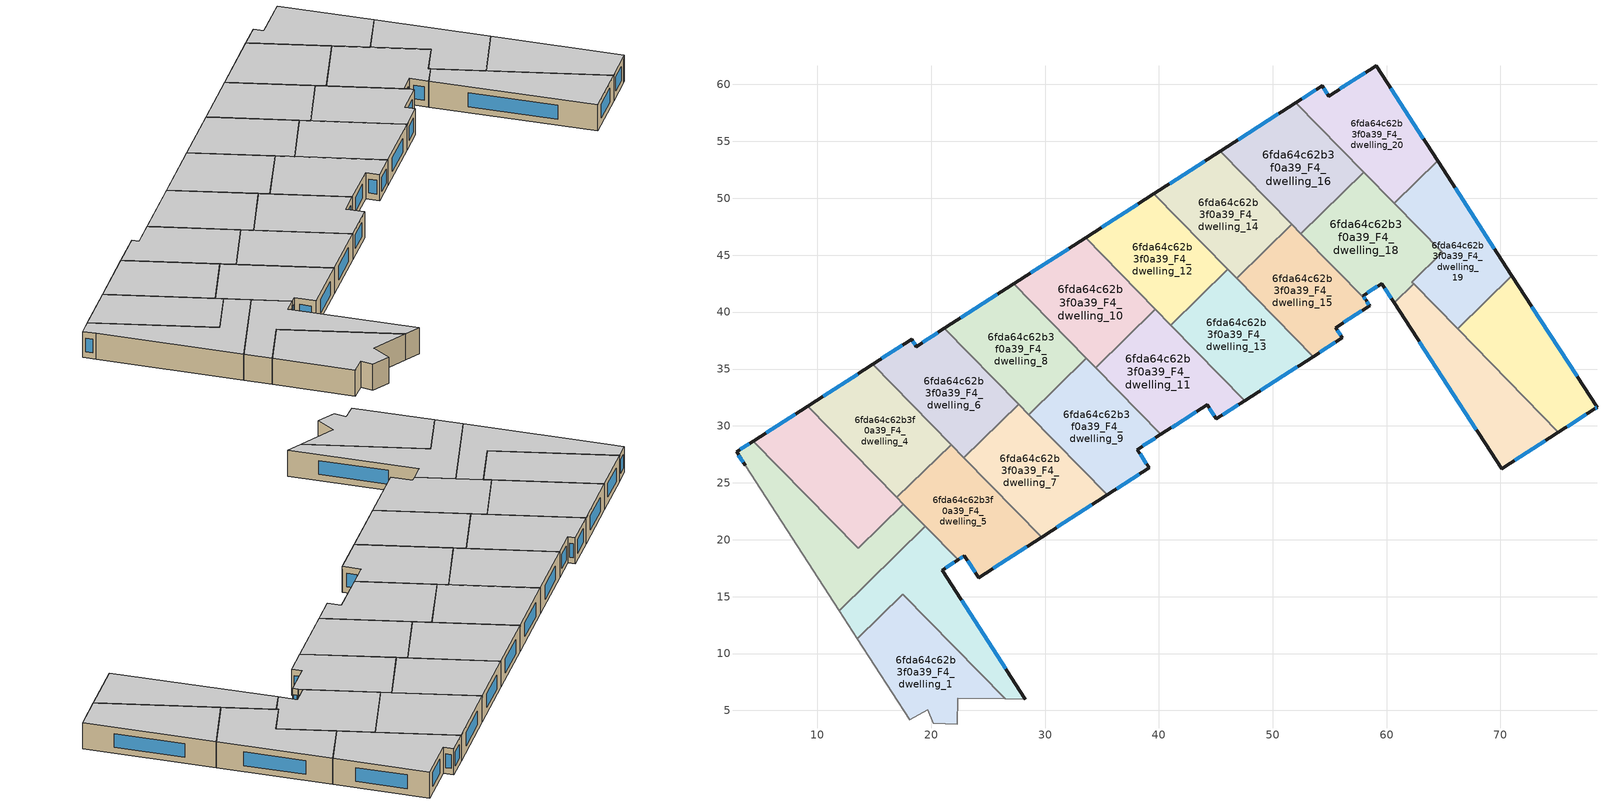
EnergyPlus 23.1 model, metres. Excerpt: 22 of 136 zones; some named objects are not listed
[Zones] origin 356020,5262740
6fda64c62b3f0a39_F4_dwelling_0
 floor to 6fda64c62b3f0a39_F3_dwelling_0 (EU_floor_Construction): 17.55,23.14 19.48,21.17 11.9,13.77 3.63,26.55 2.89,27.71 4.38,28.67 13.57,19.25 z12
 wall outside (EU_wall_Construction): 4.38,28.67 2.89,27.71 3.63,26.55 z12:15
 wall to 6fda64c62b3f0a39_F4_dwelling_2 (EU_wall_Construction): 17.55,23.14 13.57,19.25 4.38,28.67 z12:15
 wall to 6fda64c62b3f0a39_F4_dwelling_3 (EU_wall_Construction): 11.9,13.77 19.48,21.17 z12:15
 wall adiabatic (EU_wall_Construction): 3.63,26.55 11.9,13.77 z12:15
 wall to 6fda64c62b3f0a39_F4_dwelling_5 (EU_wall_Construction): 19.48,21.17 17.55,23.14 z12:15
 window (EU_Window_Construction): 3.06,27.44 3.46,26.82 / 4.03,28.45 3.24,27.94 z12.7:14.3
 ceiling to 6fda64c62b3f0a39_F5_dwelling_0 (EU_floor_Construction): 19.48,21.17 17.55,23.14 13.57,19.25 4.38,28.67 2.89,27.71 3.63,26.55 11.9,13.77 z15
6fda64c62b3f0a39_F4_dwelling_1
 floor to 6fda64c62b3f0a39_F3_dwelling_1 (EU_floor_Construction): 17.51,15.22 26.51,6.01 22.31,6.05 22.27,3.79 20.19,3.86 19.7,5.07 18.12,4.17 13.5,11.3 z12
 wall adiabatic (EU_wall_Construction): 13.5,11.3 18.12,4.17 19.7,5.07 20.19,3.86 22.27,3.79 22.31,6.05 26.51,6.01 z12:15
 wall to 6fda64c62b3f0a39_F4_dwelling_3 (EU_wall_Construction): 26.51,6.01 17.51,15.22 13.5,11.3 z12:15
 ceiling to 6fda64c62b3f0a39_F5_dwelling_1 (EU_floor_Construction): 26.51,6.01 17.51,15.22 13.5,11.3 18.12,4.17 19.7,5.07 20.19,3.86 22.27,3.79 22.31,6.05 z15
6fda64c62b3f0a39_F4_dwelling_10
 floor to 6fda64c62b3f0a39_F3_dwelling_10 (EU_floor_Construction): 33.55,46.54 39.69,40.26 34.43,35.12 27.24,42.48 z12
 wall outside (EU_wall_Construction): 33.55,46.54 27.24,42.48 z12:15
 wall to 6fda64c62b3f0a39_F4_dwelling_11 (EU_wall_Construction): 34.43,35.12 39.69,40.26 z12:15
 wall to 6fda64c62b3f0a39_F4_dwelling_12 (EU_wall_Construction): 39.69,40.26 33.55,46.54 z12:15
 wall to 6fda64c62b3f0a39_F4_dwelling_8 (EU_wall_Construction): 27.24,42.48 33.63,35.94 z12:15
 wall to 6fda64c62b3f0a39_F4_dwelling_9 (EU_wall_Construction): 33.63,35.94 34.43,35.12 z12:15
 window (EU_Window_Construction): 32.07,45.59 28.73,43.44 z12.7:14.3
 ceiling to 6fda64c62b3f0a39_F5_dwelling_10 (EU_floor_Construction): 39.69,40.26 33.55,46.54 27.24,42.48 34.43,35.12 z15
6fda64c62b3f0a39_F4_dwelling_11
 floor to 6fda64c62b3f0a39_F3_dwelling_11 (EU_floor_Construction): 39.69,40.26 47.54,32.22 45.03,30.61 44.24,31.86 40.17,29.25 34.43,35.12 z12
 wall outside (EU_wall_Construction): 40.17,29.25 44.24,31.86 45.03,30.61 47.54,32.22 z12:15
 wall to 6fda64c62b3f0a39_F4_dwelling_9 (EU_wall_Construction): 34.43,35.12 40.17,29.25 z12:15
 wall to 6fda64c62b3f0a39_F4_dwelling_13 (EU_wall_Construction): 47.54,32.22 41.05,38.87 z12:15
 wall to 6fda64c62b3f0a39_F4_dwelling_12 (EU_wall_Construction): 41.05,38.87 39.69,40.26 z12:15
 window (EU_Window_Construction): 41.13,29.86 43.28,31.24 / 45.62,30.99 46.95,31.84 / 44.42,31.56 44.85,30.9 z12.7:14.3
 ceiling to 6fda64c62b3f0a39_F5_dwelling_11 (EU_floor_Construction): 45.03,30.61 47.54,32.22 39.69,40.26 34.43,35.12 40.17,29.25 44.24,31.86 z15
6fda64c62b3f0a39_F4_dwelling_12
 floor to 6fda64c62b3f0a39_F3_dwelling_12 (EU_floor_Construction): 39.57,50.4 46.05,43.76 41.05,38.87 33.55,46.54 z12
 wall outside (EU_wall_Construction): 39.57,50.4 33.55,46.54 z12:15
 wall to 6fda64c62b3f0a39_F4_dwelling_13 (EU_wall_Construction): 41.05,38.87 46.05,43.76 z12:15
 wall to 6fda64c62b3f0a39_F4_dwelling_14 (EU_wall_Construction): 46.05,43.76 39.57,50.4 z12:15
 window (EU_Window_Construction): 38.15,49.49 34.97,47.45 z12.7:14.3
 ceiling to 6fda64c62b3f0a39_F5_dwelling_12 (EU_floor_Construction): 46.05,43.76 39.57,50.4 33.55,46.54 41.05,38.87 z15
6fda64c62b3f0a39_F4_dwelling_13
 floor to 6fda64c62b3f0a39_F3_dwelling_13 (EU_floor_Construction): 46.05,43.76 53.55,36.08 47.54,32.22 41.05,38.87 z12
 wall outside (EU_wall_Construction): 47.54,32.22 53.55,36.08 z12:15
 wall to 6fda64c62b3f0a39_F4_dwelling_15 (EU_wall_Construction): 53.55,36.08 46.83,42.96 z12:15
 wall to 6fda64c62b3f0a39_F4_dwelling_14 (EU_wall_Construction): 46.83,42.96 46.05,43.76 z12:15
 window (EU_Window_Construction): 48.95,33.13 52.14,35.18 z12.7:14.3
 ceiling to 6fda64c62b3f0a39_F5_dwelling_13 (EU_floor_Construction): 53.55,36.08 46.05,43.76 41.05,38.87 47.54,32.22 z15
6fda64c62b3f0a39_F4_dwelling_14
 floor to 6fda64c62b3f0a39_F3_dwelling_14 (EU_floor_Construction): 45.39,54.15 51.68,47.7 46.83,42.96 39.57,50.4 z12
 wall outside (EU_wall_Construction): 45.39,54.15 39.57,50.4 z12:15
 wall to 6fda64c62b3f0a39_F4_dwelling_15 (EU_wall_Construction): 46.83,42.96 51.68,47.7 z12:15
 wall to 6fda64c62b3f0a39_F4_dwelling_16 (EU_wall_Construction): 51.68,47.7 45.39,54.15 z12:15
 window (EU_Window_Construction): 44.02,53.27 40.93,51.28 z12.7:14.3
 ceiling to 6fda64c62b3f0a39_F5_dwelling_14 (EU_floor_Construction): 51.68,47.7 45.39,54.15 39.57,50.4 46.83,42.96 z15
6fda64c62b3f0a39_F4_dwelling_15
 floor to 6fda64c62b3f0a39_F3_dwelling_15 (EU_floor_Construction): 58.2,41.03 58.5,40.56 55.53,38.64 56.11,37.74 53.55,36.08 46.83,42.96 51.68,47.7 z12
 wall outside (EU_wall_Construction): 53.55,36.08 56.11,37.74 55.53,38.64 58.5,40.56 58.2,41.03 z12:15
 wall to 6fda64c62b3f0a39_F4_dwelling_18 (EU_wall_Construction): 58.2,41.03 52.46,46.9 z12:15
 wall to 6fda64c62b3f0a39_F4_dwelling_16 (EU_wall_Construction): 52.46,46.9 51.68,47.7 z12:15
 window (EU_Window_Construction): 55.97,37.95 55.66,38.43 / 54.15,36.47 55.51,37.35 / 58.43,40.67 58.27,40.92 / 56.22,39.09 57.8,40.11 z12.7:14.3
 ceiling to 6fda64c62b3f0a39_F5_dwelling_15 (EU_floor_Construction): 56.11,37.74 55.53,38.64 58.5,40.56 58.2,41.03 51.68,47.7 46.83,42.96 53.55,36.08 z15
6fda64c62b3f0a39_F4_dwelling_16
 floor to 6fda64c62b3f0a39_F3_dwelling_16 (EU_floor_Construction): 52.03,58.41 58,52.3 52.47,46.9 45.39,54.15 z12
 wall outside (EU_wall_Construction): 52.03,58.41 45.39,54.15 z12:15
 wall to 6fda64c62b3f0a39_F4_dwelling_18 (EU_wall_Construction): 52.47,46.9 58,52.3 z12:15
 wall to 6fda64c62b3f0a39_F4_dwelling_20 (EU_wall_Construction): 58,52.3 52.03,58.41 z12:15
 window (EU_Window_Construction): 50.47,57.41 46.95,55.15 z12.7:14.3
 ceiling to 6fda64c62b3f0a39_F5_dwelling_16 (EU_floor_Construction): 58,52.3 52.03,58.41 45.39,54.15 52.47,46.9 z15
6fda64c62b3f0a39_F4_dwelling_17
 floor to 6fda64c62b3f0a39_F3_dwelling_17 (EU_floor_Construction): 62.37,42.49 75.1,29.46 70.1,26.25 60.67,40.83 z12
 wall outside (EU_wall_Construction): 60.67,40.83 70.1,26.25 75.1,29.46 z12:15
 wall to 6fda64c62b3f0a39_F4_dwelling_18 (EU_wall_Construction): 62.37,42.49 60.67,40.83 z12:15
 wall to 6fda64c62b3f0a39_F4_dwelling_21 (EU_wall_Construction): 75.1,29.46 66.24,38.53 z12:15
 wall to 6fda64c62b3f0a39_F4_dwelling_19 (EU_wall_Construction): 66.24,38.53 62.37,42.49 z12:15
 window (EU_Window_Construction): 62.89,37.4 67.89,29.67 / 71.28,27 73.93,28.71 z12.7:14.3
 ceiling to 6fda64c62b3f0a39_F5_dwelling_17 (EU_floor_Construction): 75.1,29.46 62.37,42.49 60.67,40.83 70.1,26.25 z15
6fda64c62b3f0a39_F4_dwelling_18
 floor to 6fda64c62b3f0a39_F3_dwelling_18 (EU_floor_Construction): 58,52.3 64.9,45.24 62.23,42.63 62.37,42.49 60.67,40.83 59.58,42.51 57.93,41.45 58.2,41.03 52.47,46.9 z12
 wall outside (EU_wall_Construction): 58.2,41.03 57.93,41.45 59.58,42.51 60.67,40.83 z12:15
 wall to 6fda64c62b3f0a39_F4_dwelling_19 (EU_wall_Construction): 62.37,42.49 62.23,42.63 64.9,45.24 60.68,49.56 z12:15
 wall to 6fda64c62b3f0a39_F4_dwelling_20 (EU_wall_Construction): 60.68,49.56 58,52.3 z12:15
 window (EU_Window_Construction): 59.84,42.11 60.42,41.22 / 58.32,41.7 59.2,42.26 / 58.14,41.13 57.99,41.35 z12.7:14.3
 ceiling to 6fda64c62b3f0a39_F5_dwelling_18 (EU_floor_Construction): 62.37,42.49 62.23,42.63 64.9,45.24 58,52.3 52.47,46.9 58.2,41.03 57.93,41.45 59.58,42.51 60.67,40.83 z15
6fda64c62b3f0a39_F4_dwelling_19
 floor to 6fda64c62b3f0a39_F3_dwelling_19 (EU_floor_Construction): 64.49,53.28 71.01,43.2 66.24,38.54 62.23,42.63 64.9,45.24 60.68,49.56 z12
 wall outside (EU_wall_Construction): 71.01,43.2 64.49,53.28 z12:15
 wall to 6fda64c62b3f0a39_F4_dwelling_20 (EU_wall_Construction): 64.49,53.28 60.68,49.56 z12:15
 wall to 6fda64c62b3f0a39_F4_dwelling_21 (EU_wall_Construction): 66.24,38.54 71.01,43.2 z12:15
 window (EU_Window_Construction): 69.48,45.57 66.02,50.91 z12.7:14.3
 ceiling to 6fda64c62b3f0a39_F5_dwelling_19 (EU_floor_Construction): 71.01,43.2 64.49,53.28 60.68,49.56 64.9,45.24 62.23,42.63 66.24,38.54 z15
6fda64c62b3f0a39_F4_dwelling_2
 floor to 6fda64c62b3f0a39_F3_dwelling_2 (EU_floor_Construction): 9.15,31.74 17.55,23.14 13.57,19.25 4.38,28.67 z12
 wall outside (EU_wall_Construction): 9.15,31.74 4.38,28.67 z12:15
 wall to 6fda64c62b3f0a39_F4_dwelling_4 (EU_wall_Construction): 16.99,23.72 9.15,31.74 z12:15
 wall to 6fda64c62b3f0a39_F4_dwelling_5 (EU_wall_Construction): 17.55,23.14 16.99,23.72 z12:15
 window (EU_Window_Construction): 8.03,31.02 5.5,29.39 z12.7:14.3
 ceiling to 6fda64c62b3f0a39_F5_dwelling_2 (EU_floor_Construction): 17.55,23.14 9.15,31.74 4.38,28.67 13.57,19.25 z15
6fda64c62b3f0a39_F4_dwelling_20
 floor to 6fda64c62b3f0a39_F3_dwelling_20 (EU_floor_Construction): 59.08,61.65 64.49,53.28 60.68,49.56 52.03,58.41 54.34,59.9 54.93,58.98 z12
 wall outside (EU_wall_Construction): 64.49,53.28 59.08,61.65 54.93,58.98 54.34,59.9 52.03,58.41 z12:15
 window (EU_Window_Construction): 54.79,59.2 54.48,59.68 / 58.11,61.02 55.9,59.61 / 63.22,55.25 60.35,59.68 / 53.8,59.55 52.57,58.76 z12.7:14.3
 ceiling to 6fda64c62b3f0a39_F5_dwelling_20 (EU_floor_Construction): 64.49,53.28 59.08,61.65 54.93,58.98 54.34,59.9 52.03,58.41 60.68,49.56 z15
6fda64c62b3f0a39_F4_dwelling_21
 floor to 6fda64c62b3f0a39_F3_dwelling_21 (EU_floor_Construction): 71.01,43.2 78.49,31.64 78.3,31.52 75.1,29.46 66.24,38.54 z12
 wall outside (EU_wall_Construction): 75.1,29.46 78.3,31.52 78.49,31.64 71.01,43.2 z12:15
 window (EU_Window_Construction): 76.73,34.35 72.77,40.48 / 78.34,31.54 78.44,31.61 / 75.85,29.94 77.55,31.03 z12.7:14.3
 ceiling to 6fda64c62b3f0a39_F5_dwelling_21 (EU_floor_Construction): 78.3,31.52 78.49,31.64 71.01,43.2 66.24,38.54 75.1,29.46 z15
6fda64c62b3f0a39_F4_dwelling_3
 floor to 6fda64c62b3f0a39_F3_dwelling_3 (EU_floor_Construction): 22.35,18.23 20.94,17.33 28.27,6 26.51,6.01 17.51,15.22 13.5,11.3 11.9,13.77 19.48,21.17 z12
 wall outside (EU_wall_Construction): 28.27,6 20.94,17.33 22.35,18.23 z12:15
 wall adiabatic (EU_wall_Construction): 11.9,13.77 13.5,11.3 / 26.51,6.01 28.27,6 z12:15
 wall to 6fda64c62b3f0a39_F4_dwelling_5 (EU_wall_Construction): 22.35,18.23 19.48,21.17 z12:15
 window (EU_Window_Construction): 21.27,17.54 22.02,18.02 / 26.55,8.66 22.66,14.67 z12.7:14.3
 ceiling to 6fda64c62b3f0a39_F5_dwelling_3 (EU_floor_Construction): 28.27,6 20.94,17.33 22.35,18.23 19.48,21.17 11.9,13.77 13.5,11.3 17.51,15.22 26.51,6.01 z15
6fda64c62b3f0a39_F4_dwelling_4
 floor to 6fda64c62b3f0a39_F3_dwelling_4 (EU_floor_Construction): 14.86,35.41 21.75,28.37 16.99,23.72 9.15,31.74 z12
 wall outside (EU_wall_Construction): 14.86,35.41 9.15,31.74 z12:15
 wall to 6fda64c62b3f0a39_F4_dwelling_5 (EU_wall_Construction): 16.99,23.72 21.75,28.37 z12:15
 wall to 6fda64c62b3f0a39_F4_dwelling_6 (EU_wall_Construction): 21.75,28.37 14.86,35.41 z12:15
 window (EU_Window_Construction): 13.52,34.55 10.49,32.6 z12.7:14.3
 ceiling to 6fda64c62b3f0a39_F5_dwelling_4 (EU_floor_Construction): 21.75,28.37 14.86,35.41 9.15,31.74 16.99,23.72 z15
6fda64c62b3f0a39_F4_dwelling_5
 floor to 6fda64c62b3f0a39_F3_dwelling_5 (EU_floor_Construction): 21.75,28.37 29.69,20.23 24.16,16.68 22.92,18.59 22.35,18.23 16.99,23.72 z12
 wall outside (EU_wall_Construction): 22.35,18.23 22.92,18.59 24.16,16.68 29.69,20.23 z12:15
 wall to 6fda64c62b3f0a39_F4_dwelling_7 (EU_wall_Construction): 29.69,20.23 22.87,27.22 z12:15
 wall to 6fda64c62b3f0a39_F4_dwelling_6 (EU_wall_Construction): 22.87,27.22 21.75,28.37 z12:15
 window (EU_Window_Construction): 23.21,18.14 23.87,17.13 / 22.48,18.31 22.78,18.51 / 25.46,17.52 28.39,19.4 z12.7:14.3
 ceiling to 6fda64c62b3f0a39_F5_dwelling_5 (EU_floor_Construction): 29.69,20.23 21.75,28.37 16.99,23.72 22.35,18.23 22.92,18.59 24.16,16.68 z15
6fda64c62b3f0a39_F4_dwelling_6
 floor to 6fda64c62b3f0a39_F3_dwelling_6 (EU_floor_Construction): 21.15,38.57 27.66,31.9 22.87,27.22 14.86,35.41 18.27,37.6 18.67,36.98 z12
 wall outside (EU_wall_Construction): 21.15,38.57 18.67,36.98 18.27,37.6 14.86,35.41 z12:15
 wall to 6fda64c62b3f0a39_F4_dwelling_7 (EU_wall_Construction): 22.87,27.22 27.66,31.9 z12:15
 wall to 6fda64c62b3f0a39_F4_dwelling_8 (EU_wall_Construction): 27.66,31.9 21.15,38.57 z12:15
 window (EU_Window_Construction): 17.47,37.09 15.66,35.93 / 18.58,37.12 18.36,37.45 / 20.57,38.19 19.26,37.35 z12.7:14.3
 ceiling to 6fda64c62b3f0a39_F5_dwelling_6 (EU_floor_Construction): 27.66,31.9 21.15,38.57 18.67,36.98 18.27,37.6 14.86,35.41 22.87,27.22 z15
6fda64c62b3f0a39_F4_dwelling_7
 floor to 6fda64c62b3f0a39_F3_dwelling_7 (EU_floor_Construction): 27.66,31.9 35.45,23.93 29.69,20.23 22.87,27.22 z12
 wall outside (EU_wall_Construction): 29.69,20.23 35.45,23.93 z12:15
 wall to 6fda64c62b3f0a39_F4_dwelling_9 (EU_wall_Construction): 35.45,23.93 28.56,30.98 z12:15
 wall to 6fda64c62b3f0a39_F4_dwelling_8 (EU_wall_Construction): 28.56,30.99 27.66,31.9 z12:15
 window (EU_Window_Construction): 31.04,21.1 34.09,23.06 z12.7:14.3
 ceiling to 6fda64c62b3f0a39_F5_dwelling_7 (EU_floor_Construction): 35.45,23.93 27.66,31.9 22.87,27.22 29.69,20.23 z15
6fda64c62b3f0a39_F4_dwelling_8
 floor to 6fda64c62b3f0a39_F3_dwelling_8 (EU_floor_Construction): 27.24,42.48 33.63,35.94 28.56,30.99 21.15,38.57 z12
 wall outside (EU_wall_Construction): 27.24,42.48 21.15,38.57 z12:15
 wall to 6fda64c62b3f0a39_F4_dwelling_9 (EU_wall_Construction): 28.56,30.99 33.63,35.94 z12:15
 window (EU_Window_Construction): 25.81,41.56 22.58,39.49 z12.7:14.3
 ceiling to 6fda64c62b3f0a39_F5_dwelling_8 (EU_floor_Construction): 33.63,35.94 27.24,42.48 21.15,38.57 28.56,30.99 z15
6fda64c62b3f0a39_F4_dwelling_9
 floor to 6fda64c62b3f0a39_F3_dwelling_9 (EU_floor_Construction): 33.63,35.94 40.17,29.25 38.11,27.93 39.15,26.31 35.45,23.93 28.56,30.99 z12
 wall outside (EU_wall_Construction): 35.45,23.93 39.15,26.31 38.11,27.93 40.17,29.25 z12:15
 window (EU_Window_Construction): 36.32,24.49 38.28,25.75 / 38.6,28.24 39.69,28.94 / 38.91,26.69 38.36,27.55 z12.7:14.3
 ceiling to 6fda64c62b3f0a39_F5_dwelling_9 (EU_floor_Construction): 39.15,26.31 38.11,27.93 40.17,29.25 33.63,35.94 28.56,30.99 35.45,23.93 z15
[Building]
EU S2 Campaign: North Axis=0; Terrain=City; Solar Distribution=FullExterior
[Site:Location]
Budapest.Ferenc.Liszt.Intl.AP: Latitude=47.437; Longitude=19.256; Time Zone=1; Elevation=185
[SizingPeriod:WeatherFileDays]
AnnualSizingPeriod: Begin Month=1; Begin Day of Month=1; End Month=12; End Day of Month=31; Day of Week for Start Day=Monday; Use Weather File Daylight Saving Period=No; Use Weather File Rain and Snow Indicators=No
[MATERIAL]
EU_InternalMass_Material: Roughness=MediumRough; Thickness=0.1; Conductivity=1; Density=1800; Specific Heat=900; Thermal Absorptance=0.9; Solar Absorptance=0.7; Visible Absorptance=0.7
[MATERIAL:NOMASS] Roughness=MediumRough; Thermal Absorptance=0.9; Solar Absorptance=0.7; Visible Absorptance=0.7
Name | Thermal Resistance
EU_wall_NoMass | 0.832559
EU_floor_NoMass | 0.872794
[WINDOWMATERIAL:SIMPLEGLAZINGSYSTEM]
EU_Window_SimpleGlazing: UFactor=2.79869; Solar Heat Gain Coefficient=0.75; Visible Transmittance=0.75
[CONSTRUCTION]
EU_wall_Construction: EU_wall_NoMass
EU_floor_Construction: EU_floor_NoMass
EU_Window_Construction: EU_Window_SimpleGlazing
EU_InternalMass_Construction: EU_InternalMass_Material
[ZONE] Type=1; Multiplier=1; Ceiling Height=autocalculate; Floor Area=autocalculate; Part of Total Floor Area=Yes
Name | Volume
6fda64c62b3f0a39_F4_dwelling_0; 6fda64c62b3f0a39_F4_dwelling_11 | 210.148
6fda64c62b3f0a39_F4_dwelling_1 | 210.144
6fda64c62b3f0a39_F4_dwelling_10; 6fda64c62b3f0a39_F4_dwelling_4 | 210.167
6fda64c62b3f0a39_F4_dwelling_12; 6fda64c62b3f0a39_F4_dwelling_7 | 210.133
6fda64c62b3f0a39_F4_dwelling_13 | 210.122
6fda64c62b3f0a39_F4_dwelling_14 | 197.47
6fda64c62b3f0a39_F4_dwelling_15 | 197.457
6fda64c62b3f0a39_F4_dwelling_16 | 216.48
6fda64c62b3f0a39_F4_dwelling_17 | 219.676
6fda64c62b3f0a39_F4_dwelling_18 | 219.637
6fda64c62b3f0a39_F4_dwelling_19 | 210.173
6fda64c62b3f0a39_F4_dwelling_2 | 210.112
6fda64c62b3f0a39_F4_dwelling_20 | 210.158
6fda64c62b3f0a39_F4_dwelling_21 | 210.152
6fda64c62b3f0a39_F4_dwelling_3 | 210.153
6fda64c62b3f0a39_F4_dwelling_5 | 210.151
6fda64c62b3f0a39_F4_dwelling_6; 6fda64c62b3f0a39_F4_dwelling_8 | 210.141
6fda64c62b3f0a39_F4_dwelling_9 | 210.126
[INTERNALMASS] Construction=EU_InternalMass_Construction
Name | Zone or ZoneList | Surface Area
6fda64c62b3f0a39_F4_dwelling_0_EU_InternalMass | 6fda64c62b3f0a39_F4_dwelling_0 | 70.0491
6fda64c62b3f0a39_F4_dwelling_1_EU_InternalMass | 6fda64c62b3f0a39_F4_dwelling_1 | 70.0477
6fda64c62b3f0a39_F4_dwelling_2_EU_InternalMass | 6fda64c62b3f0a39_F4_dwelling_2 | 70.0363
6fda64c62b3f0a39_F4_dwelling_3_EU_InternalMass | 6fda64c62b3f0a39_F4_dwelling_3 | 70.0534
6fda64c62b3f0a39_F4_dwelling_4_EU_InternalMass | 6fda64c62b3f0a39_F4_dwelling_4 | 70.0542
6fda64c62b3f0a39_F4_dwelling_5_EU_InternalMass | 6fda64c62b3f0a39_F4_dwelling_5 | 70.0494
6fda64c62b3f0a39_F4_dwelling_6_EU_InternalMass | 6fda64c62b3f0a39_F4_dwelling_6 | 70.0471
6fda64c62b3f0a39_F4_dwelling_7_EU_InternalMass | 6fda64c62b3f0a39_F4_dwelling_7 | 70.0452
6fda64c62b3f0a39_F4_dwelling_8_EU_InternalMass | 6fda64c62b3f0a39_F4_dwelling_8 | 70.0474
6fda64c62b3f0a39_F4_dwelling_9_EU_InternalMass | 6fda64c62b3f0a39_F4_dwelling_9 | 70.0411
6fda64c62b3f0a39_F4_dwelling_10_EU_InternalMass | 6fda64c62b3f0a39_F4_dwelling_10 | 70.0572
6fda64c62b3f0a39_F4_dwelling_11_EU_InternalMass | 6fda64c62b3f0a39_F4_dwelling_11 | 70.0484
6fda64c62b3f0a39_F4_dwelling_12_EU_InternalMass | 6fda64c62b3f0a39_F4_dwelling_12 | 70.0438
6fda64c62b3f0a39_F4_dwelling_13_EU_InternalMass | 6fda64c62b3f0a39_F4_dwelling_13 | 70.0416
6fda64c62b3f0a39_F4_dwelling_14_EU_InternalMass | 6fda64c62b3f0a39_F4_dwelling_14 | 65.8216
6fda64c62b3f0a39_F4_dwelling_15_EU_InternalMass | 6fda64c62b3f0a39_F4_dwelling_15 | 65.8185
6fda64c62b3f0a39_F4_dwelling_16_EU_InternalMass | 6fda64c62b3f0a39_F4_dwelling_16 | 72.1587
6fda64c62b3f0a39_F4_dwelling_17_EU_InternalMass | 6fda64c62b3f0a39_F4_dwelling_17 | 73.2272
6fda64c62b3f0a39_F4_dwelling_18_EU_InternalMass | 6fda64c62b3f0a39_F4_dwelling_18 | 73.2133
6fda64c62b3f0a39_F4_dwelling_19_EU_InternalMass | 6fda64c62b3f0a39_F4_dwelling_19 | 70.058
6fda64c62b3f0a39_F4_dwelling_20_EU_InternalMass | 6fda64c62b3f0a39_F4_dwelling_20 | 70.0532
6fda64c62b3f0a39_F4_dwelling_21_EU_InternalMass | 6fda64c62b3f0a39_F4_dwelling_21 | 70.0486
[OTHEREQUIPMENT] Fuel Type=Electricity; Design Level Calculation Method=Watts/Area; Power per Zone Floor Area=1; Fraction Latent=0; Fraction Radiant=0; Fraction Lost=0; Carbon Dioxide Generation Rate=0; EndUse Subcategory=EU_Step8_InternalGains
Name | Zone or ZoneList or Space or SpaceList | Schedule
EU_Step8_InternalGain_6fda64c62b3f0a39_F4_dwelling_0_f000 | 6fda64c62b3f0a39_F4_dwelling_0 | EU_Step8_GainSchedule_6fda64c62b3f0a39_F4_dwelling_0_f000
EU_Step8_InternalGain_6fda64c62b3f0a39_F4_dwelling_1_f000 | 6fda64c62b3f0a39_F4_dwelling_1 | EU_Step8_GainSchedule_6fda64c62b3f0a39_F4_dwelling_1_f000
EU_Step8_InternalGain_6fda64c62b3f0a39_F4_dwelling_2_f000 | 6fda64c62b3f0a39_F4_dwelling_2 | EU_Step8_GainSchedule_6fda64c62b3f0a39_F4_dwelling_2_f000
EU_Step8_InternalGain_6fda64c62b3f0a39_F4_dwelling_3_f000 | 6fda64c62b3f0a39_F4_dwelling_3 | EU_Step8_GainSchedule_6fda64c62b3f0a39_F4_dwelling_3_f000
EU_Step8_InternalGain_6fda64c62b3f0a39_F4_dwelling_4_f000 | 6fda64c62b3f0a39_F4_dwelling_4 | EU_Step8_GainSchedule_6fda64c62b3f0a39_F4_dwelling_4_f000
EU_Step8_InternalGain_6fda64c62b3f0a39_F4_dwelling_5_f000 | 6fda64c62b3f0a39_F4_dwelling_5 | EU_Step8_GainSchedule_6fda64c62b3f0a39_F4_dwelling_5_f000
EU_Step8_InternalGain_6fda64c62b3f0a39_F4_dwelling_6_f000 | 6fda64c62b3f0a39_F4_dwelling_6 | EU_Step8_GainSchedule_6fda64c62b3f0a39_F4_dwelling_6_f000
EU_Step8_InternalGain_6fda64c62b3f0a39_F4_dwelling_7_f000 | 6fda64c62b3f0a39_F4_dwelling_7 | EU_Step8_GainSchedule_6fda64c62b3f0a39_F4_dwelling_7_f000
EU_Step8_InternalGain_6fda64c62b3f0a39_F4_dwelling_8_f000 | 6fda64c62b3f0a39_F4_dwelling_8 | EU_Step8_GainSchedule_6fda64c62b3f0a39_F4_dwelling_8_f000
EU_Step8_InternalGain_6fda64c62b3f0a39_F4_dwelling_9_f000 | 6fda64c62b3f0a39_F4_dwelling_9 | EU_Step8_GainSchedule_6fda64c62b3f0a39_F4_dwelling_9_f000
EU_Step8_InternalGain_6fda64c62b3f0a39_F4_dwelling_10_f000 | 6fda64c62b3f0a39_F4_dwelling_10 | EU_Step8_GainSchedule_6fda64c62b3f0a39_F4_dwelling_10_f000
EU_Step8_InternalGain_6fda64c62b3f0a39_F4_dwelling_11_f000 | 6fda64c62b3f0a39_F4_dwelling_11 | EU_Step8_GainSchedule_6fda64c62b3f0a39_F4_dwelling_11_f000
EU_Step8_InternalGain_6fda64c62b3f0a39_F4_dwelling_12_f000 | 6fda64c62b3f0a39_F4_dwelling_12 | EU_Step8_GainSchedule_6fda64c62b3f0a39_F4_dwelling_12_f000
EU_Step8_InternalGain_6fda64c62b3f0a39_F4_dwelling_13_f000 | 6fda64c62b3f0a39_F4_dwelling_13 | EU_Step8_GainSchedule_6fda64c62b3f0a39_F4_dwelling_13_f000
EU_Step8_InternalGain_6fda64c62b3f0a39_F4_dwelling_14_f000 | 6fda64c62b3f0a39_F4_dwelling_14 | EU_Step8_GainSchedule_6fda64c62b3f0a39_F4_dwelling_14_f000
EU_Step8_InternalGain_6fda64c62b3f0a39_F4_dwelling_15_f000 | 6fda64c62b3f0a39_F4_dwelling_15 | EU_Step8_GainSchedule_6fda64c62b3f0a39_F4_dwelling_15_f000
EU_Step8_InternalGain_6fda64c62b3f0a39_F4_dwelling_16_f000 | 6fda64c62b3f0a39_F4_dwelling_16 | EU_Step8_GainSchedule_6fda64c62b3f0a39_F4_dwelling_16_f000
EU_Step8_InternalGain_6fda64c62b3f0a39_F4_dwelling_17_f000 | 6fda64c62b3f0a39_F4_dwelling_17 | EU_Step8_GainSchedule_6fda64c62b3f0a39_F4_dwelling_17_f000
EU_Step8_InternalGain_6fda64c62b3f0a39_F4_dwelling_18_f000 | 6fda64c62b3f0a39_F4_dwelling_18 | EU_Step8_GainSchedule_6fda64c62b3f0a39_F4_dwelling_18_f000
EU_Step8_InternalGain_6fda64c62b3f0a39_F4_dwelling_19_f000 | 6fda64c62b3f0a39_F4_dwelling_19 | EU_Step8_GainSchedule_6fda64c62b3f0a39_F4_dwelling_19_f000
EU_Step8_InternalGain_6fda64c62b3f0a39_F4_dwelling_20_f000 | 6fda64c62b3f0a39_F4_dwelling_20 | EU_Step8_GainSchedule_6fda64c62b3f0a39_F4_dwelling_20_f000
EU_Step8_InternalGain_6fda64c62b3f0a39_F4_dwelling_21_f000 | 6fda64c62b3f0a39_F4_dwelling_21 | EU_Step8_GainSchedule_6fda64c62b3f0a39_F4_dwelling_21_f000
[ZONEVENTILATION:DESIGNFLOWRATE] Schedule=EU_AlwaysOn; Design Flow Rate Calculation Method=AirChanges/Hour; Air Changes per Hour=0.475469; Ventilation Type=Natural; Fan Pressure Rise=0; Fan Total Efficiency=1; Constant Term Coefficient=1; Temperature Term Coefficient=0; Velocity Term Coefficient=0; Velocity Squared Term Coefficient=0; Minimum Indoor Temperature=-100; Maximum Indoor Temperature=100; Delta Temperature=-100; Minimum Outdoor Temperature=-100; Maximum Outdoor Temperature=100; Maximum Wind Speed=40
Name | Zone or ZoneList or Space or SpaceList
EU_ConstantAir_6fda64c62b3f0a39_F4_dwelling_0 | 6fda64c62b3f0a39_F4_dwelling_0
EU_ConstantAir_6fda64c62b3f0a39_F4_dwelling_1 | 6fda64c62b3f0a39_F4_dwelling_1
EU_ConstantAir_6fda64c62b3f0a39_F4_dwelling_2 | 6fda64c62b3f0a39_F4_dwelling_2
EU_ConstantAir_6fda64c62b3f0a39_F4_dwelling_3 | 6fda64c62b3f0a39_F4_dwelling_3
EU_ConstantAir_6fda64c62b3f0a39_F4_dwelling_4 | 6fda64c62b3f0a39_F4_dwelling_4
EU_ConstantAir_6fda64c62b3f0a39_F4_dwelling_5 | 6fda64c62b3f0a39_F4_dwelling_5
EU_ConstantAir_6fda64c62b3f0a39_F4_dwelling_6 | 6fda64c62b3f0a39_F4_dwelling_6
EU_ConstantAir_6fda64c62b3f0a39_F4_dwelling_7 | 6fda64c62b3f0a39_F4_dwelling_7
EU_ConstantAir_6fda64c62b3f0a39_F4_dwelling_8 | 6fda64c62b3f0a39_F4_dwelling_8
EU_ConstantAir_6fda64c62b3f0a39_F4_dwelling_9 | 6fda64c62b3f0a39_F4_dwelling_9
EU_ConstantAir_6fda64c62b3f0a39_F4_dwelling_10 | 6fda64c62b3f0a39_F4_dwelling_10
EU_ConstantAir_6fda64c62b3f0a39_F4_dwelling_11 | 6fda64c62b3f0a39_F4_dwelling_11
EU_ConstantAir_6fda64c62b3f0a39_F4_dwelling_12 | 6fda64c62b3f0a39_F4_dwelling_12
EU_ConstantAir_6fda64c62b3f0a39_F4_dwelling_13 | 6fda64c62b3f0a39_F4_dwelling_13
EU_ConstantAir_6fda64c62b3f0a39_F4_dwelling_14 | 6fda64c62b3f0a39_F4_dwelling_14
EU_ConstantAir_6fda64c62b3f0a39_F4_dwelling_15 | 6fda64c62b3f0a39_F4_dwelling_15
EU_ConstantAir_6fda64c62b3f0a39_F4_dwelling_16 | 6fda64c62b3f0a39_F4_dwelling_16
EU_ConstantAir_6fda64c62b3f0a39_F4_dwelling_17 | 6fda64c62b3f0a39_F4_dwelling_17
EU_ConstantAir_6fda64c62b3f0a39_F4_dwelling_18 | 6fda64c62b3f0a39_F4_dwelling_18
EU_ConstantAir_6fda64c62b3f0a39_F4_dwelling_19 | 6fda64c62b3f0a39_F4_dwelling_19
EU_ConstantAir_6fda64c62b3f0a39_F4_dwelling_20 | 6fda64c62b3f0a39_F4_dwelling_20
EU_ConstantAir_6fda64c62b3f0a39_F4_dwelling_21 | 6fda64c62b3f0a39_F4_dwelling_21
[HVACTEMPLATE:ZONE:IDEALLOADSAIRSYSTEM] System Availability Schedule=EU_AlwaysOn; Maximum Heating Supply Air Temperature=50; Minimum Cooling Supply Air Temperature=13; Maximum Heating Supply Air Humidity Ratio=0.0156; Minimum Cooling Supply Air Humidity Ratio=0.0077; Heating Limit=NoLimit; Cooling Limit=NoLimit; Heating Availability Schedule=EU_AlwaysOn; Cooling Availability Schedule=EU_CoolingOff; Dehumidification Control Type=ConstantSensibleHeatRatio; Cooling Sensible Heat Ratio=0.7; Dehumidification Setpoint=60; Humidification Control Type=None; Humidification Setpoint=30; Outdoor Air Method=None; Outdoor Air Flow Rate per Person=0.00944; Outdoor Air Flow Rate per Zone Floor Area=0; Outdoor Air Flow Rate per Zone=0; Demand Controlled Ventilation Type=None; Outdoor Air Economizer Type=NoEconomizer; Heat Recovery Type=None; Sensible Heat Recovery Effectiveness=0.7; Latent Heat Recovery Effectiveness=0.65
Name | Template Thermostat
6fda64c62b3f0a39_F4_dwelling_0 | EU_HeatOnly_6fda64c62b3f0a39_F4_dwelling_0
6fda64c62b3f0a39_F4_dwelling_1 | EU_HeatOnly_6fda64c62b3f0a39_F4_dwelling_1
6fda64c62b3f0a39_F4_dwelling_2 | EU_HeatOnly_6fda64c62b3f0a39_F4_dwelling_2
6fda64c62b3f0a39_F4_dwelling_3 | EU_HeatOnly_6fda64c62b3f0a39_F4_dwelling_3
6fda64c62b3f0a39_F4_dwelling_4 | EU_HeatOnly_6fda64c62b3f0a39_F4_dwelling_4
6fda64c62b3f0a39_F4_dwelling_5 | EU_HeatOnly_6fda64c62b3f0a39_F4_dwelling_5
6fda64c62b3f0a39_F4_dwelling_6 | EU_HeatOnly_6fda64c62b3f0a39_F4_dwelling_6
6fda64c62b3f0a39_F4_dwelling_7 | EU_HeatOnly_6fda64c62b3f0a39_F4_dwelling_7
6fda64c62b3f0a39_F4_dwelling_8 | EU_HeatOnly_6fda64c62b3f0a39_F4_dwelling_8
6fda64c62b3f0a39_F4_dwelling_9 | EU_HeatOnly_6fda64c62b3f0a39_F4_dwelling_9
6fda64c62b3f0a39_F4_dwelling_10 | EU_HeatOnly_6fda64c62b3f0a39_F4_dwelling_10
6fda64c62b3f0a39_F4_dwelling_11 | EU_HeatOnly_6fda64c62b3f0a39_F4_dwelling_11
6fda64c62b3f0a39_F4_dwelling_12 | EU_HeatOnly_6fda64c62b3f0a39_F4_dwelling_12
6fda64c62b3f0a39_F4_dwelling_13 | EU_HeatOnly_6fda64c62b3f0a39_F4_dwelling_13
6fda64c62b3f0a39_F4_dwelling_14 | EU_HeatOnly_6fda64c62b3f0a39_F4_dwelling_14
6fda64c62b3f0a39_F4_dwelling_15 | EU_HeatOnly_6fda64c62b3f0a39_F4_dwelling_15
6fda64c62b3f0a39_F4_dwelling_16 | EU_HeatOnly_6fda64c62b3f0a39_F4_dwelling_16
6fda64c62b3f0a39_F4_dwelling_17 | EU_HeatOnly_6fda64c62b3f0a39_F4_dwelling_17
6fda64c62b3f0a39_F4_dwelling_18 | EU_HeatOnly_6fda64c62b3f0a39_F4_dwelling_18
6fda64c62b3f0a39_F4_dwelling_19 | EU_HeatOnly_6fda64c62b3f0a39_F4_dwelling_19
6fda64c62b3f0a39_F4_dwelling_20 | EU_HeatOnly_6fda64c62b3f0a39_F4_dwelling_20
6fda64c62b3f0a39_F4_dwelling_21 | EU_HeatOnly_6fda64c62b3f0a39_F4_dwelling_21
[SIZING:ZONE] Zone Cooling Design Supply Air Temperature Input Method=SupplyAirTemperature; Zone Cooling Design Supply Air Temperature=13; Zone Heating Design Supply Air Temperature Input Method=SupplyAirTemperature; Zone Heating Design Supply Air Temperature=50; Zone Cooling Design Supply Air Humidity Ratio=0.008; Zone Heating Design Supply Air Humidity Ratio=0.008; Cooling Design Air Flow Method=DesignDay; Cooling Design Air Flow Rate=0; Cooling Minimum Air Flow per Zone Floor Area=0.000762; Cooling Minimum Air Flow=0; Cooling Minimum Air Flow Fraction=0.2; Heating Design Air Flow Method=DesignDay; Heating Design Air Flow Rate=0; Heating Maximum Air Flow per Zone Floor Area=0.002032; Heating Maximum Air Flow=0.141576; Heating Maximum Air Flow Fraction=0.3; Account for Dedicated Outdoor Air System=No; Dedicated Outdoor Air System Control Strategy=NeutralSupplyAir; Dedicated Outdoor Air Low Setpoint Temperature for Design=autosize; Dedicated Outdoor Air High Setpoint Temperature for Design=autosize; Zone Load Sizing Method=Sensible Load Only No Latent Load; Zone Latent Cooling Design Supply Air Humidity Ratio Input Method=HumidityRatioDifference; Zone Cooling Design Supply Air Humidity Ratio Difference=0.005; Zone Latent Heating Design Supply Air Humidity Ratio Input Method=HumidityRatioDifference; Zone Humidification Design Supply Air Humidity Ratio Difference=0.005
6fda64c62b3f0a39_F4_dwelling_0; 6fda64c62b3f0a39_F4_dwelling_1; 6fda64c62b3f0a39_F4_dwelling_2; 6fda64c62b3f0a39_F4_dwelling_3; 6fda64c62b3f0a39_F4_dwelling_4; 6fda64c62b3f0a39_F4_dwelling_5; 6fda64c62b3f0a39_F4_dwelling_6; 6fda64c62b3f0a39_F4_dwelling_7; 6fda64c62b3f0a39_F4_dwelling_8; 6fda64c62b3f0a39_F4_dwelling_9; 6fda64c62b3f0a39_F4_dwelling_10; 6fda64c62b3f0a39_F4_dwelling_11; 6fda64c62b3f0a39_F4_dwelling_12; 6fda64c62b3f0a39_F4_dwelling_13; 6fda64c62b3f0a39_F4_dwelling_14; 6fda64c62b3f0a39_F4_dwelling_15; 6fda64c62b3f0a39_F4_dwelling_16; 6fda64c62b3f0a39_F4_dwelling_17; 6fda64c62b3f0a39_F4_dwelling_18; 6fda64c62b3f0a39_F4_dwelling_19; 6fda64c62b3f0a39_F4_dwelling_20; 6fda64c62b3f0a39_F4_dwelling_21
[SCHEDULE:CONSTANT]
Name | Hourly Value
EU_AlwaysOn | 1
EU_CoolingOff | 0
[SCHEDULE:FILE] Column Number=1; Rows to Skip at Top=0; Number of Hours of Data=8760; Column Separator=Comma; Interpolate to Timestep=No; Minutes per Item=60; Adjust Schedule for Daylight Savings=Yes
Name | File
EU_Step8_GainSchedule_6fda64c62b3f0a39_F4_dwelling_0_f000 | ../../schedules/6fda64c62b3f0a39/6fda64c62b3f0a39_F4_dwelling_0_f000_gain.csv
EU_Step8_GainSchedule_6fda64c62b3f0a39_F4_dwelling_1_f000 | ../../schedules/6fda64c62b3f0a39/6fda64c62b3f0a39_F4_dwelling_1_f000_gain.csv
EU_Step8_GainSchedule_6fda64c62b3f0a39_F4_dwelling_2_f000 | ../../schedules/6fda64c62b3f0a39/6fda64c62b3f0a39_F4_dwelling_2_f000_gain.csv
EU_Step8_GainSchedule_6fda64c62b3f0a39_F4_dwelling_3_f000 | ../../schedules/6fda64c62b3f0a39/6fda64c62b3f0a39_F4_dwelling_3_f000_gain.csv
EU_Step8_GainSchedule_6fda64c62b3f0a39_F4_dwelling_4_f000 | ../../schedules/6fda64c62b3f0a39/6fda64c62b3f0a39_F4_dwelling_4_f000_gain.csv
EU_Step8_GainSchedule_6fda64c62b3f0a39_F4_dwelling_5_f000 | ../../schedules/6fda64c62b3f0a39/6fda64c62b3f0a39_F4_dwelling_5_f000_gain.csv
EU_Step8_GainSchedule_6fda64c62b3f0a39_F4_dwelling_6_f000 | ../../schedules/6fda64c62b3f0a39/6fda64c62b3f0a39_F4_dwelling_6_f000_gain.csv
EU_Step8_GainSchedule_6fda64c62b3f0a39_F4_dwelling_7_f000 | ../../schedules/6fda64c62b3f0a39/6fda64c62b3f0a39_F4_dwelling_7_f000_gain.csv
EU_Step8_GainSchedule_6fda64c62b3f0a39_F4_dwelling_8_f000 | ../../schedules/6fda64c62b3f0a39/6fda64c62b3f0a39_F4_dwelling_8_f000_gain.csv
EU_Step8_GainSchedule_6fda64c62b3f0a39_F4_dwelling_9_f000 | ../../schedules/6fda64c62b3f0a39/6fda64c62b3f0a39_F4_dwelling_9_f000_gain.csv
EU_Step8_GainSchedule_6fda64c62b3f0a39_F4_dwelling_10_f000 | ../../schedules/6fda64c62b3f0a39/6fda64c62b3f0a39_F4_dwelling_10_f000_gain.csv
EU_Step8_GainSchedule_6fda64c62b3f0a39_F4_dwelling_11_f000 | ../../schedules/6fda64c62b3f0a39/6fda64c62b3f0a39_F4_dwelling_11_f000_gain.csv
EU_Step8_GainSchedule_6fda64c62b3f0a39_F4_dwelling_12_f000 | ../../schedules/6fda64c62b3f0a39/6fda64c62b3f0a39_F4_dwelling_12_f000_gain.csv
EU_Step8_GainSchedule_6fda64c62b3f0a39_F4_dwelling_13_f000 | ../../schedules/6fda64c62b3f0a39/6fda64c62b3f0a39_F4_dwelling_13_f000_gain.csv
EU_Step8_GainSchedule_6fda64c62b3f0a39_F4_dwelling_14_f000 | ../../schedules/6fda64c62b3f0a39/6fda64c62b3f0a39_F4_dwelling_14_f000_gain.csv
EU_Step8_GainSchedule_6fda64c62b3f0a39_F4_dwelling_15_f000 | ../../schedules/6fda64c62b3f0a39/6fda64c62b3f0a39_F4_dwelling_15_f000_gain.csv
EU_Step8_GainSchedule_6fda64c62b3f0a39_F4_dwelling_16_f000 | ../../schedules/6fda64c62b3f0a39/6fda64c62b3f0a39_F4_dwelling_16_f000_gain.csv
EU_Step8_GainSchedule_6fda64c62b3f0a39_F4_dwelling_17_f000 | ../../schedules/6fda64c62b3f0a39/6fda64c62b3f0a39_F4_dwelling_17_f000_gain.csv
EU_Step8_GainSchedule_6fda64c62b3f0a39_F4_dwelling_18_f000 | ../../schedules/6fda64c62b3f0a39/6fda64c62b3f0a39_F4_dwelling_18_f000_gain.csv
EU_Step8_GainSchedule_6fda64c62b3f0a39_F4_dwelling_19_f000 | ../../schedules/6fda64c62b3f0a39/6fda64c62b3f0a39_F4_dwelling_19_f000_gain.csv
EU_Step8_GainSchedule_6fda64c62b3f0a39_F4_dwelling_20_f000 | ../../schedules/6fda64c62b3f0a39/6fda64c62b3f0a39_F4_dwelling_20_f000_gain.csv
EU_Step8_GainSchedule_6fda64c62b3f0a39_F4_dwelling_21_f000 | ../../schedules/6fda64c62b3f0a39/6fda64c62b3f0a39_F4_dwelling_21_f000_gain.csv
